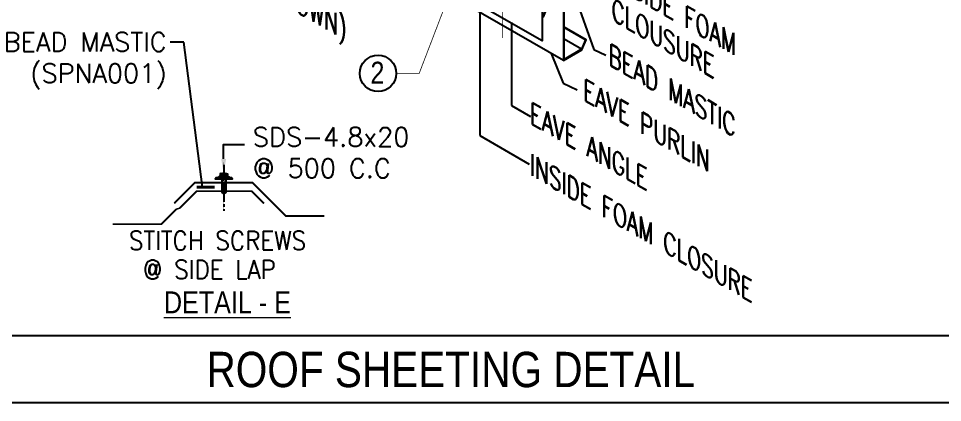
# Model space of a CAD drawing. Header units: millimetres. Extents: x 0 to 2669304, y -3314102 to 0.
# Drawn here: x 2648436 to 2660337, y -3236837 to -3231884 of the extents above; entities that cross this region are included whole.
import ezdxf
from ezdxf.enums import TextEntityAlignment as Align

# ---------------------------------------------------------------- set-up
doc = ezdxf.new("R2010")
doc.units = ezdxf.units.MM
doc.header["$LTSCALE"] = 0.4
doc.header["$MEASUREMENT"] = 0
doc.linetypes.add('CENTER2', pattern=[1.125, 0.75, -0.125, 0.125, -0.125])
doc.linetypes.add('PHANTOM', pattern=[2.5, 1.25, -0.25, 0.25, -0.25, 0.25, -0.25])
for name, color, linetype in [('Dim', 7, 'Continuous'), ('MISCEL', 7, 'Continuous'), ('Screws', 3, 'Continuous'), ('SECONDARY', 6, 'Continuous'), ('SHEETING', 150, 'Continuous')]:
    doc.layers.add(name, color=color, linetype=linetype)
doc.layers.add('TEXT', color=7, linetype='Continuous', lineweight=13)
doc.styles.add('HEADINGS', font='ARIALN.TTF', dxfattribs={"height": 25})
doc.styles.add('ROMANS', font='romans.shx')
doc.dimstyles.new('Standard 1', dxfattribs={"dimtxt": 2.5, "dimasz": 2, "dimexe": 1, "dimexo": 1, "dimgap": 0.5, "dimtad": 1, "dimdec": 0, "dimzin": 0, "dimdsep": 46, "dimtxsty": 'ROMANS', "dimcen": 0, "dimclrd": 2, "dimclre": 2, "dimadec": 0, "dimazin": 0, "dimtfac": 1, "dimtdec": 0, "dimtofl": 0, "dimtmove": 2, "dimatfit": 3, "dimfxl": 0, "dimtolj": 1, "dimtzin": 0, "dimarcsym": 0})

# ---------------------------------------------------------------- blocks, each defined once
blk = doc.blocks.new('48x20')
at = {"layer": 'Screws', "color": 8, "linetype": 'CENTER2'}
blk.add_line((0, 22), (0, -42.6), dxfattribs=at)
at = {"layer": 'Screws', "color": 251}
for p, q in [((-2.4, 0), (-2.4, 2.7)), ((2.4, 0), (2.4, 2.7))]:
    blk.add_line(p, q, dxfattribs=at)
at = {"layer": 'Screws', "color": 113}
for points in [[(10.3, 1.2), (-10.3, 1.2), (-11.5, 0), (11.5, 0), (10.3, 1.2)], [(-3.6, 7.3), (3.6, 7.3)], [(2.4, 0), (2.4, -17.9), (0, -20), (-2.4, -17.9), (-2.4, 0)]]:
    blk.add_lwpolyline(points, dxfattribs=at)
for points in [[(10.3, 1.2), (10.5, 1.7, 0.092505), (-10.5, 1.7), (-10.3, 1.2)], [(-2.4, 6.9, 0.334439), (-4.8, 6.9), (-4.8, 3.7)], [(2.4, 3.7), (2.4, 6.9, 0.157851), (-2.4, 6.9), (-2.4, 3.7)], [(2.4, 6.9, -0.33432), (4.8, 6.9), (4.8, 3.7)]]:
    blk.add_lwpolyline(points, format="xyb", dxfattribs=at)
blk.add_lwpolyline([(6, 3.7), (6, 2.7), (-6, 2.7), (-6, 3.7)], close=True, dxfattribs=at)
at = {"layer": 'Screws', "color": 251}
for points in [[(-2.9, -2.1), (2.8, 0)], [(-2.9, -5.7), (2.8, -3.6)], [(-2.9, -9.4), (2.8, -7.2)], [(-2.9, -13), (0, -11.9)], [(1.6, -11.3), (2.8, -10.9)], [(2.2, -11.8), (2.4, -11.6)]]:
    blk.add_lwpolyline(points, dxfattribs=at)
blk.add_lwpolyline([(0.7, -10.4, 0.46112), (0.1, -10.5), (-0.8, -17), (0, -20), (1.7, -17.6), (2.2, -11.8)], format="xyb", close=True, dxfattribs=at)
blk.add_arc((-0.9, -18.6), 1.59, 83.2928, 155.1544, dxfattribs=at)

msp = doc.modelspace()

# ---------------------------------------------------------------- linework, layer by layer
at = {"color": 2}
msp.add_line((2655846.4886, -3232284.4819, 574.0054), (2656000.4937, -3232357.9376), dxfattribs=at)
msp.add_line((2666683.7245, -3235979.1073), (2642441.8151, -3235979.1073))
msp.add_lwpolyline([(2642441.8152, -3236837.4536), (2666683.7247, -3236837.4536), (2666683.7247, -3222255.0416), (2642441.8152, -3222255.0416)], close=True)
msp.add_circle((2653066.9164, -3232592.7729, -574.1752), 234.3208)
at = {"layer": 'Dim', "color": 7, "linetype": 'PHANTOM', "ltscale": 0.2, "const_width": 9.6984}
msp.add_lwpolyline([(2654672.8588, -3232136.7954), (2654672.8588, -3230209.7412), (2654507.8597, -3230114.4789)], dxfattribs=at)
at = {"layer": 'Dim', "color": 7, "linetype": 'PHANTOM', "ltscale": 0.2, "const_width": 9.6984, "elevation": -574.1752}
msp.add_lwpolyline([(2654131.2492, -3231196.8015), (2653597.1342, -3232592.7729), (2653301.2372, -3232592.7729)], dxfattribs=at)
at = {"layer": 'Dim'}
msp.add_lwpolyline([(2651078.6976, -3233696.6064), (2651078.6976, -3233510.6389), (2651347.4697, -3233510.6389)], dxfattribs=at)
msp.add_solid([(2651109.7942, -3233696.6064), (2651078.6976, -3233883.1862), (2651047.6009, -3233696.6064)], dxfattribs=at)
at = {"layer": 'MISCEL', "const_width": 38.8086}
msp.add_lwpolyline([(2650730.3316, -3234058.6794), (2650962.9156, -3234058.6794)], dxfattribs=at)
at = {"layer": 'SECONDARY'}
for p, q in [((2655179.6057, -3232171.3995, 13840.3207), (2650757.8298, -3229618.486, 13840.3207)), ((2655455.0757, -3232426.7681, 13095.9789), (2650902.1156, -3229798.1154, 13095.9789)), ((2655746.3967, -3232160.8489, 13095.9789), (2655463.9824, -3231997.7969, 13095.9789)), ((2655738.888, -3232159.6527, 13095.9789), (2655463.9824, -3232000.9358, 13095.9789)), ((2655687.5211, -3232282.2813, 13095.9789), (2655463.9824, -3232153.2211, 13095.9789))]:
    msp.add_line(p, q, dxfattribs=at)
for points, elevation in [([(2655446.8047, -3231605.7523), (2655179.6057, -3231760.0197), (2655179.6057, -3232171.3995), (2655184.9496, -3232168.3141), (2655184.9496, -3231763.105), (2655446.8047, -3231611.9229)], 13840.3207), ([(2655738.888, -3232159.6527), (2655687.5211, -3232282.2813), (2655463.9824, -3232411.3414), (2655463.9824, -3231609.1507), (2655240.4437, -3231738.2109), (2655189.0767, -3231860.8394), (2655196.5854, -3231862.0357), (2655244.9171, -3231745.9126), (2655455.0757, -3231624.5775), (2655455.0757, -3232426.7681), (2655692.4037, -3232289.7468), (2655746.3967, -3232160.8489), (2655738.888, -3232159.6527)], 13095.9789)]:
    msp.add_lwpolyline(points, close=True, dxfattribs=dict(at, elevation=elevation))
at = {"layer": 'SHEETING', "const_width": 24.2554}
msp.add_lwpolyline([(2652373.481, -3234431.8988), (2651879.2628, -3234431.8988), (2651450.4843, -3234003.1203), (2650706.9108, -3234003.1203), (2650498.7757, -3234211.2555), (2650443.2077, -3234269.032)], dxfattribs=at)
at = {"layer": 'SHEETING'}
msp.add_lwpolyline([(2649649.278, -3234536.8575, 24.2554, 24.2554, 0), (2650278.1324, -3234536.8575, 24.2554, 24.2554, 0), (2650472.1766, -3234342.8391, 19.4043, 19.4043, 0), (2650510.674, -3234331.4526, 24.2554, 24.2554, 0), (2650730.3093, -3234111.8465, 24.2554, 24.2554, 0), (2651440.7215, -3234111.8465, 24.2554, 24.2554, 0), (2651598.3653, -3234269.4904, 0, 0, 0)], format="xyseb", dxfattribs=at)

# ---------------------------------------------------------------- block references
at = {"xscale": 9.698417952922076, "yscale": 9.698417952856408, "zscale": 9.698417952875838}
msp.add_blockref('48x20', (2651081.5135, -3233953.9774), dxfattribs=at)

# ---------------------------------------------------------------- texts
at = {"layer": 'TEXT', "style": 'ROMANS', "oblique": 330, "width": 0.9}
msp.add_text('(SPACING AS SHOWN)', height=242.460449, rotation=330, dxfattribs=at).set_placement((2652664.29, -3232174.4196, -574.0054), align=Align.RIGHT)
for s, height, p in [('INSIDE FOAM', 242.460449, (2656089.0857, -3231453.3848)), ('CLOUSURE', 242.46045, (2656074.7346, -3231894.9952)), ('BEAD MASTIC', 242.460449, (2656035.4395, -3232476.8362)), ('INSIDE FOAM CLOSURE', 242.460449, (2655025.4043, -3233896.16))]:
    msp.add_text(s, height=height, rotation=330, dxfattribs=at).set_placement(p)
at = {"layer": 'TEXT', "style": 'HEADINGS'}
for s, height, p in [('2', 282.1478, (2652969.5489, -3232724.5246, 574.0054)), ('%%UDETAIL - E', 282.147774, (2650310.0489, -3235686.3548))]:
    msp.add_text(s, height=height, dxfattribs=at).set_placement(p)
at = {"layer": 'TEXT', "style": 'ROMANS', "oblique": 330, "width": 0.9}
for s, height, p in [('EAVE PURLIN', 242.460449, (2655772.6863, -3232827.443)), ('EAVE ANGLE', 242.46045, (2655085.5281, -3233128.7716, 40776.6202))]:
    msp.add_text(s, height=height, rotation=330, dxfattribs=at).set_placement(p, align=Align.MIDDLE_LEFT)
at = {"layer": 'TEXT', "style": 'ROMANS', "width": 0.9}
for s, height, p in [('STITCH SCREWS', 242.460449, (2649859.2224, -3234869.5781)), ('@ SIDE LAP', 242.46045, (2650038.8255, -3235243.4323))]:
    msp.add_text(s, height=height, dxfattribs=at).set_placement(p)
at = {"layer": 'TEXT', "style": 'HEADINGS'}
msp.add_text('ROOF SHEETING DETAIL ', height=455.705524, dxfattribs=at).set_placement((2654077.48, -3236411.1004), align=Align.MIDDLE)
at = {"layer": 'TEXT', "char_height": 242.460449, "style": 'ROMANS'}
for s, insert, width, attachment_point in [('BEAD MASTIC\\P(SPNA001)', (2650344.4172, -3232066.5417, -18189.0473), 2484.421452, 3), ('SDS-4.8x20 @ 500 C.C', (2651455.3906, -3233291.1029), 1971.380903, 1)]:
    msp.add_mtext(s, dxfattribs=dict(at, insert=insert, width=width, attachment_point=attachment_point))

# ---------------------------------------------------------------- leaders
for points in [[(2654379.6735, -3231239.0853), (2654379.6735, -3233394.6111), (2655015.6555, -3233761.7954)], [(2654785.9086, -3231937.9277, 13840.3207), (2654785.9086, -3233005.433, 13840.3207), (2655031.3196, -3233147.1211, 13840.3207)], [(2650805.747, -3234058.6794), (2650564.8623, -3232191.5424), (2650388.6904, -3232191.5424)]]:
    msp.add_leader(points, dimstyle='Standard 1')
at = {"color": 3}
for points in [[(2655141.2439, -3231607.1143, 574.0054), (2655544.8214, -3231428.6475, 574.0054), (2655846.4886, -3232284.4819, 574.0054)], [(2655297.2986, -3232335.6754, 13095.9789), (2655452.3486, -3232717.0114, 13095.9789), (2655630.7204, -3232804.1603, 13095.9789)]]:
    msp.add_leader(points, dimstyle='Standard 1', dxfattribs=at)

doc.saveas('drawing.dxf')
